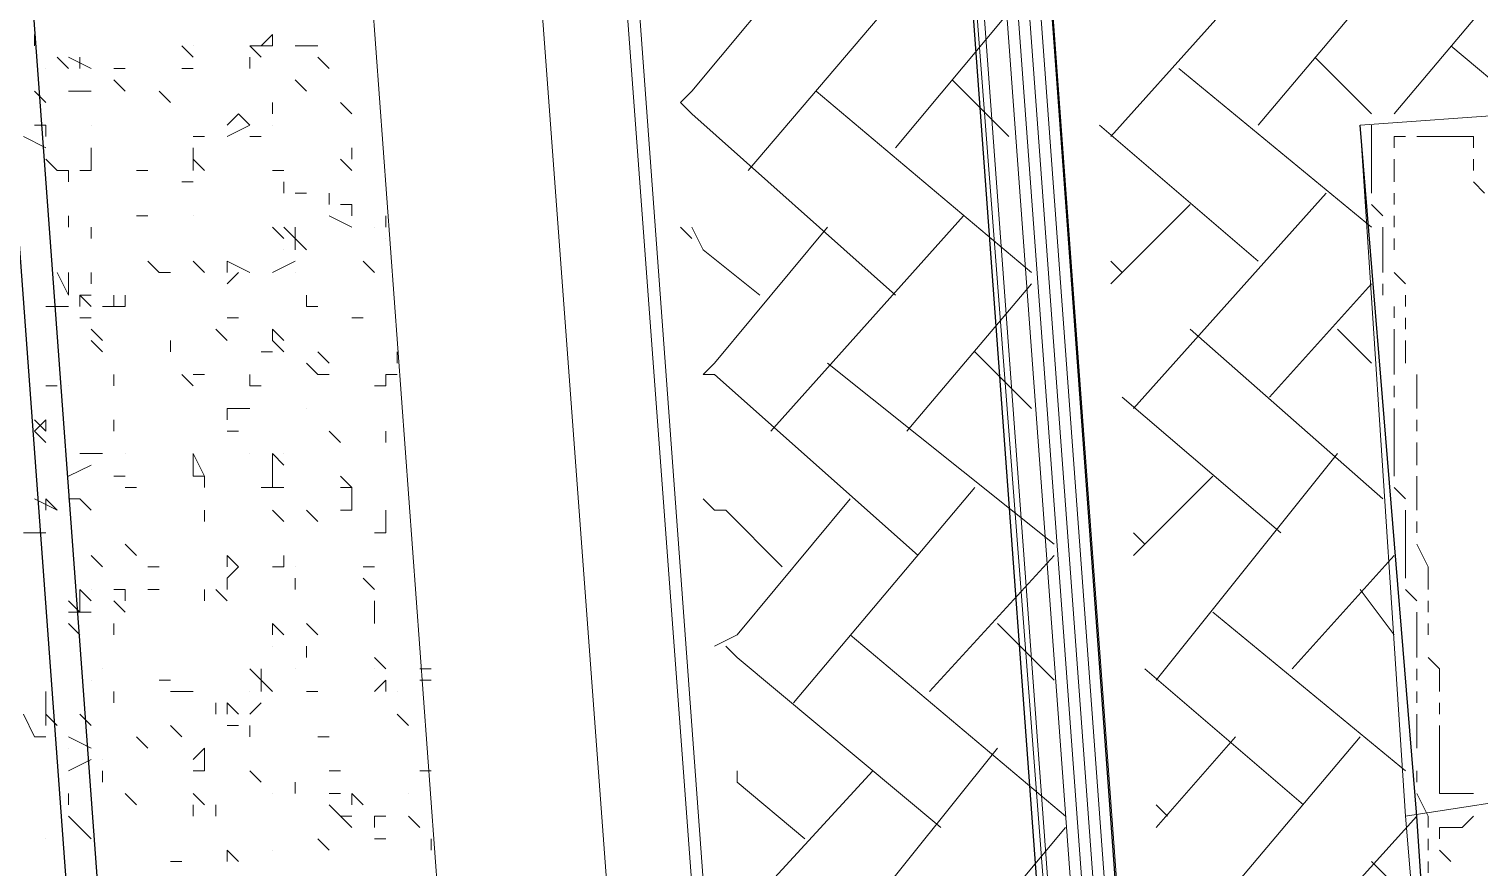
# Model space of a CAD drawing. Header units: millimetres. Extents: x 2928 to 3112, y 1220 to 1280.
# Drawn here: x 3001.7405 to 3002.1672, y 1262.8389 to 1263.0856 of the extents above; entities that cross this region are included whole.
import ezdxf

# ---------------------------------------------------------------- set-up
doc = ezdxf.new("R2010")
doc.units = ezdxf.units.MM

msp = doc.modelspace()

# ---------------------------------------------------------------- linework, layer by layer
at = {"color": 252, "linetype": 'Continuous', "lineweight": 5, "true_color": 0x989898}
msp.add_lwpolyline([(2999.44215, 1266.50398), (2999.75215, 1262.30392), (3000.85883, 1262.38726), (3001.96552, 1262.47059), (3001.65885, 1266.66398), (3000.54883, 1266.58398)], close=True, dxfattribs=at)
at = {"color": 7, "linetype": 'Continuous', "lineweight": 9, "true_color": 0x000007}
for points in [[(3000.54883, 1266.58065), (2999.44881, 1266.50065), (2999.75549, 1262.31059), (3000.85883, 1262.39392), (3001.96218, 1262.47392), (3001.65218, 1266.66065)], [(3000.55216, 1266.55398), (2999.47548, 1266.47398), (2999.77882, 1262.33726), (3000.8555, 1262.41726), (3001.93552, 1262.49726), (3001.62885, 1266.63398)], [(3000.5555, 1266.50732), (2999.52548, 1266.43065), (2999.82549, 1262.38726), (3000.85217, 1262.46392), (3001.88218, 1262.54059), (3001.58551, 1266.58065)], [(3002.18885, 1262.8606), (3002.17885, 1263.0606), (3002.13219, 1263.05727), (3002.14552, 1262.85393)], [(3002.20552, 1262.66059), (3002.18885, 1262.8606), (3002.14552, 1262.85393), (3002.16219, 1262.65393)]]:
    msp.add_lwpolyline(points, close=True, dxfattribs=at)
at = {"color": 253, "linetype": 'Continuous', "lineweight": -2, "true_color": 0x9a9a9a}
msp.add_lwpolyline([(3000.56216, 1266.40731), (2999.63548, 1266.34065), (2999.91549, 1262.49726), (3000.8455, 1262.56393), (3001.77551, 1262.63393), (3001.49218, 1266.47398)], close=True, dxfattribs=at)
for points in [[(3000.68883, 1264.47729), (2999.78549, 1264.41395), (2999.92549, 1262.50726), (3000.28216, 1262.53393), (3000.23883, 1263.14727), (3000.79883, 1263.18727), (3001.36218, 1263.2306), (3001.40884, 1262.61726), (3001.76551, 1262.64393), (3001.62551, 1264.55062), (3000.72217, 1264.48395)], [(3002.14885, 1262.85393), (3002.13219, 1263.05727), (3002.13219, 1263.05727)], [(3002.16219, 1262.65393), (3002.14885, 1262.85393), (3002.14885, 1262.85393)]]:
    msp.add_lwpolyline(points, dxfattribs=at)
at = {"color": 7, "linetype": 'Continuous', "lineweight": -2, "true_color": 0x000007}
for points in [[(2999.53548, 1263.60727), (2999.64215, 1262.17059), (3000.86883, 1262.26059), (3002.09552, 1262.35059), (3001.99218, 1263.76728)], [(3002.06885, 1262.40059), (3001.96885, 1263.76728), (3001.96885, 1263.76728)]]:
    msp.add_lwpolyline(points, dxfattribs=at)
at = {"color": 9, "linetype": 'Continuous', "lineweight": 5, "true_color": 0xbababa}
for points in [[(3002.07219, 1262.40059), (3001.99218, 1263.49061), (3001.97218, 1263.76728)], [(3002.07219, 1262.40059), (3001.98885, 1263.49061), (3001.97218, 1263.76728)], [(3002.07885, 1262.40059), (3001.99885, 1263.49061), (3001.97552, 1263.76728)], [(3002.08219, 1262.40059), (3002.00218, 1263.49061), (3001.97885, 1263.76728)], [(3002.08552, 1262.40059), (3002.00552, 1263.49061), (3001.98552, 1263.76728)], [(3002.08885, 1262.40059), (3002.00885, 1263.49061), (3001.98885, 1263.76728)], [(3002.09219, 1262.40392), (3002.01218, 1263.49394), (3001.99218, 1263.76728)], [(3002.14219, 1263.0606), (3002.19552, 1263.12393), (3002.19552, 1263.12393)], [(3002.10219, 1263.05727), (3002.15552, 1263.1206), (3002.15552, 1263.1206)], [(3002.05885, 1263.05393), (3002.11552, 1263.11727), (3002.11552, 1263.11727)], [(3001.95218, 1263.04393), (3002.00885, 1263.1106), (3002.00885, 1263.1106)], [(3001.93552, 1263.06727), (3001.96885, 1263.10727), (3001.96885, 1263.10727)], [(3001.99552, 1263.0506), (3002.02885, 1263.0906), (3002.02885, 1263.0906)], [(3002.15885, 1263.0806), (3002.17885, 1263.06393), (3002.17885, 1263.06393)], [(3002.11885, 1263.07727), (3002.13552, 1263.0606), (3002.13552, 1263.0606)], [(3002.07885, 1263.07393), (3002.13552, 1263.02727), (3002.13552, 1263.02727)], [(3001.93218, 1263.06393), (3001.93552, 1263.06727), (3001.93552, 1263.06727)], [(3001.97218, 1263.06727), (3002.03552, 1263.01393), (3002.03552, 1263.01393)], [(3002.01218, 1263.0706), (3002.02885, 1263.05393), (3002.02885, 1263.05393)], [(3001.93218, 1263.06393), (3001.93552, 1263.0606), (3001.99552, 1263.00727)], [(3002.05552, 1263.05727), (3002.10219, 1263.01727), (3002.10219, 1263.01727)], [(3002.06552, 1262.97393), (3002.12219, 1263.03727), (3002.12219, 1263.03727)], [(3002.05885, 1263.0106), (3002.08219, 1263.03393), (3002.08219, 1263.03393)], [(3001.95885, 1262.96726), (3002.01552, 1263.0306), (3002.01552, 1263.0306)], [(3001.93552, 1263.02393), (3001.93218, 1263.02727), (3001.93218, 1263.02727)], [(3001.93552, 1263.02727), (3001.93885, 1263.0206), (3001.95552, 1263.00727)], [(3001.94218, 1262.98726), (3001.97552, 1263.02727), (3001.97552, 1263.02727)], [(3002.05885, 1263.01727), (3002.06219, 1263.01393), (3002.06219, 1263.01393)], [(3001.99885, 1262.96726), (3002.03552, 1263.0106), (3002.03552, 1263.0106)], [(3002.10552, 1262.97726), (3002.13552, 1263.0106), (3002.13552, 1263.0106)], [(3002.08219, 1262.99727), (3002.13885, 1262.94726), (3002.13885, 1262.94726)], [(3002.12552, 1262.99727), (3002.13552, 1262.98726), (3002.13552, 1262.98726)], [(3002.01885, 1262.9906), (3002.03552, 1262.97393), (3002.03552, 1262.97393)], [(3001.93885, 1262.98393), (3001.94218, 1262.98726), (3001.94218, 1262.98726)], [(3001.97552, 1262.98726), (3002.04218, 1262.93393), (3002.04218, 1262.93393)], [(3001.93885, 1262.98393), (3001.94218, 1262.98393), (3002.00218, 1262.9306)], [(3002.06219, 1262.97726), (3002.10885, 1262.93726), (3002.10885, 1262.93726)], [(3002.07219, 1262.89393), (3002.12552, 1262.9606), (3002.12552, 1262.9606)], [(3002.06552, 1262.9306), (3002.08885, 1262.95393), (3002.08885, 1262.95393)], [(3001.94218, 1262.94393), (3001.93885, 1262.94726), (3001.93885, 1262.94726)], [(3001.94885, 1262.90726), (3001.98218, 1262.94726), (3001.98218, 1262.94726)], [(3001.96552, 1262.88726), (3002.01885, 1262.9506), (3002.01885, 1262.9506)], [(3001.94218, 1262.94393), (3001.94552, 1262.94393), (3001.96218, 1262.92726)], [(3002.06552, 1262.93726), (3002.06885, 1262.93393), (3002.06885, 1262.93393)], [(3002.00552, 1262.8906), (3002.04218, 1262.9306), (3002.04218, 1262.9306)], [(3002.11219, 1262.89726), (3002.14219, 1262.9306), (3002.14219, 1262.9306)], [(3002.13219, 1262.9206), (3002.14219, 1262.90726), (3002.14219, 1262.90726)], [(3002.08885, 1262.91393), (3002.14552, 1262.86726), (3002.14552, 1262.86726)], [(3002.02552, 1262.9106), (3002.04218, 1262.89393), (3002.04218, 1262.89393)], [(3001.94218, 1262.90393), (3001.94885, 1262.90726), (3001.94885, 1262.90726)], [(3001.98218, 1262.90726), (3002.04552, 1262.85393), (3002.04552, 1262.85393)], [(3001.94552, 1262.90393), (3001.94885, 1262.9006), (3002.00885, 1262.8506)], [(3002.06885, 1262.89726), (3002.11552, 1262.85726), (3002.11552, 1262.85726)], [(3002.07219, 1262.8506), (3002.09552, 1262.87726), (3002.09552, 1262.87726)], [(3002.07885, 1262.81393), (3002.13219, 1262.87726), (3002.13219, 1262.87726)], [(3001.97218, 1262.80726), (3002.02552, 1262.87393), (3002.02552, 1262.87393)], [(3001.94885, 1262.86726), (3001.94885, 1262.86393), (3001.96885, 1262.84726)], [(3001.95218, 1262.82726), (3001.98885, 1262.86726), (3001.98885, 1262.86726)], [(3002.07219, 1262.85726), (3002.07552, 1262.85393), (3002.07552, 1262.85393)], [(3002.11885, 1262.8206), (3002.14885, 1262.85393), (3002.14885, 1262.85393)], [(3002.01218, 1262.8106), (3002.04552, 1262.8506), (3002.04552, 1262.8506)], [(3002.13552, 1262.8406), (3002.14885, 1262.82726), (3002.14885, 1262.82726)]]:
    msp.add_lwpolyline(points, dxfattribs=at)
at = {"color": 92, "linetype": 'Continuous', "lineweight": 5, "true_color": 0x00b800}
for points in [[(3001.74218, 1263.0806), (3001.74218, 1263.08393), (3001.74218, 1263.08393)], [(3001.81218, 1263.08393), (3001.80885, 1263.0806), (3001.80885, 1263.0806)], [(3001.81218, 1263.08393), (3001.81218, 1263.0806), (3001.81218, 1263.0806)], [(3001.78885, 1263.07727), (3001.78551, 1263.0806), (3001.78551, 1263.0806)], [(3001.80551, 1263.0806), (3001.81218, 1263.0806), (3001.81218, 1263.0806)], [(3001.80885, 1263.07727), (3001.80551, 1263.0806), (3001.80551, 1263.0806)], [(3001.81885, 1263.0806), (3001.82551, 1263.0806), (3001.82551, 1263.0806)], [(3001.75218, 1263.07393), (3001.74885, 1263.07727), (3001.74885, 1263.07727)], [(3001.75218, 1263.07727), (3001.75885, 1263.07393), (3001.75885, 1263.07393)], [(3001.75551, 1263.07727), (3001.75551, 1263.07393), (3001.75551, 1263.07393)], [(3001.80551, 1263.07393), (3001.80551, 1263.07727), (3001.80551, 1263.07727)], [(3001.82885, 1263.07393), (3001.82551, 1263.07727), (3001.82551, 1263.07727)], [(3001.76885, 1263.07393), (3001.76551, 1263.07393), (3001.76551, 1263.07393)], [(3001.78885, 1263.07393), (3001.78551, 1263.07393), (3001.78551, 1263.07393)], [(3001.74551, 1263.06393), (3001.74218, 1263.06727), (3001.74218, 1263.06727)], [(3001.75218, 1263.06727), (3001.75885, 1263.06727), (3001.75885, 1263.06727)], [(3001.76885, 1263.06727), (3001.76551, 1263.0706), (3001.76551, 1263.0706)], [(3001.78218, 1263.06393), (3001.77885, 1263.06727), (3001.77885, 1263.06727)], [(3001.82218, 1263.06727), (3001.81885, 1263.0706), (3001.81885, 1263.0706)], [(3001.82218, 1263.06727), (3001.81885, 1263.0706), (3001.81885, 1263.0706)], [(3001.81218, 1263.0606), (3001.81218, 1263.06393), (3001.81218, 1263.06393)], [(3001.83552, 1263.0606), (3001.83218, 1263.06393), (3001.83218, 1263.06393)], [(3001.80218, 1263.0606), (3001.79885, 1263.05727), (3001.79885, 1263.05727)], [(3001.80218, 1263.0606), (3001.80551, 1263.05727), (3001.80551, 1263.05727)], [(3001.73885, 1263.05393), (3001.74551, 1263.0506), (3001.74551, 1263.0506)], [(3001.74551, 1263.05727), (3001.74218, 1263.05727), (3001.74218, 1263.05727)], [(3001.74551, 1263.05727), (3001.74551, 1263.05393), (3001.74551, 1263.05393)], [(3001.79218, 1263.05393), (3001.78885, 1263.05393), (3001.78885, 1263.05393)], [(3001.79885, 1263.05393), (3001.80551, 1263.05727), (3001.80551, 1263.05727)], [(3001.80885, 1263.05393), (3001.80551, 1263.05393), (3001.80551, 1263.05393)], [(3001.75885, 1263.0506), (3001.75885, 1263.04727), (3001.75885, 1263.04727)], [(3001.75885, 1263.0506), (3001.75885, 1263.04393), (3001.75885, 1263.04393)], [(3001.78885, 1263.04727), (3001.78885, 1263.0506), (3001.78885, 1263.0506)], [(3001.83552, 1263.04727), (3001.83552, 1263.0506), (3001.83552, 1263.0506)], [(3001.74885, 1263.04393), (3001.74551, 1263.04727), (3001.74551, 1263.04727)], [(3001.78885, 1263.04727), (3001.79218, 1263.04393), (3001.79218, 1263.04393)], [(3001.78885, 1263.04727), (3001.78885, 1263.04393), (3001.78885, 1263.04393)], [(3001.83552, 1263.04393), (3001.83218, 1263.04727), (3001.83218, 1263.04727)], [(3001.75218, 1263.04393), (3001.74885, 1263.04393), (3001.74885, 1263.04393)], [(3001.75218, 1263.0406), (3001.75218, 1263.04393), (3001.75218, 1263.04393)], [(3001.75551, 1263.04393), (3001.75885, 1263.04393), (3001.75885, 1263.04393)], [(3001.77551, 1263.04393), (3001.77218, 1263.04393), (3001.77218, 1263.04393)], [(3001.81551, 1263.04393), (3001.81218, 1263.04393), (3001.81218, 1263.04393)], [(3001.78551, 1263.0406), (3001.78885, 1263.0406), (3001.78885, 1263.0406)], [(3001.81551, 1263.03727), (3001.81551, 1263.0406), (3001.81551, 1263.0406)], [(3001.82218, 1263.03727), (3001.81885, 1263.03727), (3001.81885, 1263.03727)], [(3001.82885, 1263.03393), (3001.82885, 1263.03727), (3001.82885, 1263.03727)], [(3001.83552, 1263.03393), (3001.83218, 1263.03393), (3001.83218, 1263.03393)], [(3001.83552, 1263.03393), (3001.83552, 1263.0306), (3001.83552, 1263.0306)], [(3001.75218, 1263.02727), (3001.75218, 1263.0306), (3001.75218, 1263.0306)], [(3001.77551, 1263.0306), (3001.77218, 1263.0306), (3001.77218, 1263.0306)], [(3001.82885, 1263.0306), (3001.83552, 1263.02727), (3001.83552, 1263.02727)], [(3001.84552, 1263.0306), (3001.84552, 1263.02727), (3001.84552, 1263.02727)], [(3001.84552, 1263.0306), (3001.84552, 1263.02727), (3001.84552, 1263.02727)], [(3001.75885, 1263.02393), (3001.75885, 1263.02727), (3001.75885, 1263.02727)], [(3001.81551, 1263.02393), (3001.81218, 1263.02727), (3001.81218, 1263.02727)], [(3001.81551, 1263.02727), (3001.82218, 1263.0206), (3001.82218, 1263.0206)], [(3001.81885, 1263.02727), (3001.81885, 1263.0206), (3001.81885, 1263.0206)], [(3001.77885, 1263.01393), (3001.77551, 1263.01727), (3001.77551, 1263.01727)], [(3001.79218, 1263.01393), (3001.78885, 1263.01727), (3001.78885, 1263.01727)], [(3001.79885, 1263.01727), (3001.80551, 1263.01393), (3001.80551, 1263.01393)], [(3001.79885, 1263.01727), (3001.79885, 1263.01393), (3001.79885, 1263.01393)], [(3001.79885, 1263.01393), (3001.79885, 1263.01727), (3001.79885, 1263.01727)], [(3001.81218, 1263.01393), (3001.81885, 1263.01727), (3001.81885, 1263.01727)], [(3001.84218, 1263.01393), (3001.83885, 1263.01727), (3001.83885, 1263.01727)], [(3001.74885, 1263.01393), (3001.75218, 1263.00727), (3001.75218, 1263.00727)], [(3001.75218, 1263.01393), (3001.75218, 1263.00727), (3001.75218, 1263.00727)], [(3001.75218, 1263.0106), (3001.75218, 1263.01393), (3001.75218, 1263.01393)], [(3001.75885, 1263.0106), (3001.75885, 1263.01393), (3001.75885, 1263.01393)], [(3001.78218, 1263.01393), (3001.77885, 1263.01393), (3001.77885, 1263.01393)], [(3001.79885, 1263.0106), (3001.80218, 1263.01393), (3001.80218, 1263.01393)], [(3001.75551, 1263.00727), (3001.75885, 1263.00393), (3001.75885, 1263.00393)], [(3001.75551, 1263.00727), (3001.75551, 1263.00393), (3001.75551, 1263.00393)], [(3001.75885, 1263.00727), (3001.75551, 1263.00727), (3001.75551, 1263.00727)], [(3001.76551, 1263.00727), (3001.76551, 1263.00393), (3001.76551, 1263.00393)], [(3001.76885, 1263.00727), (3001.76885, 1263.00393), (3001.76885, 1263.00393)], [(3001.82218, 1263.00393), (3001.82218, 1263.00727), (3001.82218, 1263.00727)], [(3001.74551, 1263.00393), (3001.75218, 1263.00393), (3001.75218, 1263.00393)], [(3001.76218, 1263.00393), (3001.76885, 1263.00393), (3001.76885, 1263.00393)], [(3001.82551, 1263.00393), (3001.82218, 1263.00393), (3001.82218, 1263.00393)], [(3001.75551, 1263.0006), (3001.75885, 1263.0006), (3001.75885, 1263.0006)], [(3001.80218, 1263.0006), (3001.79885, 1263.0006), (3001.79885, 1263.0006)], [(3001.83885, 1263.0006), (3001.83552, 1263.0006), (3001.83552, 1263.0006)], [(3001.76218, 1262.99393), (3001.75885, 1262.99727), (3001.75885, 1262.99727)], [(3001.79885, 1262.99393), (3001.79551, 1262.99727), (3001.79551, 1262.99727)], [(3001.81218, 1262.99727), (3001.81551, 1262.99393), (3001.81551, 1262.99393)], [(3001.81218, 1262.99727), (3001.81218, 1262.99393), (3001.81218, 1262.99393)], [(3001.76218, 1262.9906), (3001.75885, 1262.99393), (3001.75885, 1262.99393)], [(3001.78218, 1262.9906), (3001.78218, 1262.99393), (3001.78218, 1262.99393)], [(3001.80885, 1262.9906), (3001.81218, 1262.9906), (3001.81218, 1262.9906)], [(3001.81551, 1262.9906), (3001.81218, 1262.99393), (3001.81218, 1262.99393)], [(3001.82885, 1262.98726), (3001.82551, 1262.9906), (3001.82551, 1262.9906)], [(3001.84885, 1262.98726), (3001.84885, 1262.9906), (3001.84885, 1262.9906)], [(3001.82551, 1262.98393), (3001.82218, 1262.98726), (3001.82218, 1262.98726)], [(3001.76551, 1262.9806), (3001.76551, 1262.98393), (3001.76551, 1262.98393)], [(3001.78885, 1262.9806), (3001.78551, 1262.98393), (3001.78551, 1262.98393)], [(3001.79218, 1262.98393), (3001.78885, 1262.98393), (3001.78885, 1262.98393)], [(3001.80551, 1262.9806), (3001.80551, 1262.98393), (3001.80551, 1262.98393)], [(3001.82885, 1262.98393), (3001.82551, 1262.98393), (3001.82551, 1262.98393)], [(3001.84552, 1262.98393), (3001.84885, 1262.98393), (3001.84885, 1262.98393)], [(3001.84552, 1262.98393), (3001.84552, 1262.9806), (3001.84552, 1262.9806)], [(3001.74885, 1262.9806), (3001.74551, 1262.9806), (3001.74551, 1262.9806)], [(3001.80885, 1262.9806), (3001.80551, 1262.9806), (3001.80551, 1262.9806)], [(3001.84218, 1262.9806), (3001.84552, 1262.9806), (3001.84552, 1262.9806)], [(3001.79885, 1262.97393), (3001.80551, 1262.97393), (3001.80551, 1262.97393)], [(3001.79885, 1262.97393), (3001.79885, 1262.9706), (3001.79885, 1262.9706)], [(3001.74551, 1262.9706), (3001.74218, 1262.96726), (3001.74218, 1262.96726)], [(3001.74551, 1262.96726), (3001.74218, 1262.9706), (3001.74218, 1262.9706)], [(3001.74551, 1262.9706), (3001.74551, 1262.96726), (3001.74551, 1262.96726)], [(3001.76551, 1262.96726), (3001.76551, 1262.9706), (3001.76551, 1262.9706)], [(3001.74218, 1262.96726), (3001.74551, 1262.96393), (3001.74551, 1262.96393)], [(3001.79885, 1262.96726), (3001.80218, 1262.96726), (3001.80218, 1262.96726)], [(3001.83218, 1262.96393), (3001.82885, 1262.96726), (3001.82885, 1262.96726)], [(3001.84552, 1262.96393), (3001.84552, 1262.96726), (3001.84552, 1262.96726)], [(3001.75551, 1262.9606), (3001.75885, 1262.9606), (3001.75885, 1262.9606)], [(3001.76218, 1262.9606), (3001.75885, 1262.9606), (3001.75885, 1262.9606)], [(3001.78885, 1262.9606), (3001.79218, 1262.95393), (3001.79218, 1262.95393)], [(3001.78885, 1262.9606), (3001.78885, 1262.95393), (3001.78885, 1262.95393)], [(3001.81218, 1262.9606), (3001.81551, 1262.95726), (3001.81551, 1262.95726)], [(3001.81218, 1262.9606), (3001.81218, 1262.95393), (3001.81218, 1262.95393)], [(3001.75218, 1262.95393), (3001.75885, 1262.95726), (3001.75885, 1262.95726)], [(3001.78885, 1262.95393), (3001.78885, 1262.95726), (3001.78885, 1262.95726)], [(3001.76885, 1262.95393), (3001.76551, 1262.95393), (3001.76551, 1262.95393)], [(3001.78885, 1262.95393), (3001.79218, 1262.95393), (3001.79218, 1262.95393)], [(3001.79218, 1262.9506), (3001.79218, 1262.95393), (3001.79218, 1262.95393)], [(3001.79218, 1262.9506), (3001.79218, 1262.95393), (3001.79218, 1262.95393)], [(3001.81218, 1262.9506), (3001.81218, 1262.95393), (3001.81218, 1262.95393)], [(3001.83552, 1262.9506), (3001.83218, 1262.95393), (3001.83218, 1262.95393)], [(3001.74218, 1262.94726), (3001.74885, 1262.94393), (3001.74885, 1262.94393)], [(3001.74551, 1262.94726), (3001.74551, 1262.94393), (3001.74551, 1262.94393)], [(3001.74885, 1262.94393), (3001.74551, 1262.94726), (3001.74551, 1262.94726)], [(3001.75551, 1262.94726), (3001.75218, 1262.94726), (3001.75218, 1262.94726)], [(3001.75885, 1262.94393), (3001.75551, 1262.94726), (3001.75551, 1262.94726)], [(3001.77218, 1262.9506), (3001.76885, 1262.9506), (3001.76885, 1262.9506)], [(3001.80885, 1262.9506), (3001.81551, 1262.9506), (3001.81551, 1262.9506)], [(3001.83552, 1262.9506), (3001.83218, 1262.9506), (3001.83218, 1262.9506)], [(3001.83552, 1262.9506), (3001.83552, 1262.94393), (3001.83552, 1262.94393)], [(3001.83552, 1262.94726), (3001.83552, 1262.94393), (3001.83552, 1262.94393)], [(3001.79218, 1262.9406), (3001.79218, 1262.94393), (3001.79218, 1262.94393)], [(3001.81551, 1262.9406), (3001.81218, 1262.94393), (3001.81218, 1262.94393)], [(3001.82551, 1262.9406), (3001.82218, 1262.94393), (3001.82218, 1262.94393)], [(3001.83218, 1262.94393), (3001.83552, 1262.94393), (3001.83552, 1262.94393)], [(3001.84552, 1262.94393), (3001.84552, 1262.9406), (3001.84552, 1262.9406)], [(3001.84552, 1262.94393), (3001.84552, 1262.93726), (3001.84552, 1262.93726)], [(3001.73885, 1262.93726), (3001.74551, 1262.93726), (3001.74551, 1262.93726)], [(3001.84218, 1262.93726), (3001.84552, 1262.93726), (3001.84552, 1262.93726)], [(3001.76218, 1262.92726), (3001.75885, 1262.9306), (3001.75885, 1262.9306)], [(3001.77218, 1262.9306), (3001.76885, 1262.93393), (3001.76885, 1262.93393)], [(3001.79885, 1262.9306), (3001.80218, 1262.92726), (3001.80218, 1262.92726)], [(3001.79885, 1262.9306), (3001.79885, 1262.92726), (3001.79885, 1262.92726)], [(3001.81551, 1262.92726), (3001.81551, 1262.9306), (3001.81551, 1262.9306)], [(3001.77885, 1262.92726), (3001.77551, 1262.92726), (3001.77551, 1262.92726)], [(3001.79885, 1262.92393), (3001.80218, 1262.92726), (3001.80218, 1262.92726)], [(3001.81551, 1262.92726), (3001.81218, 1262.92726), (3001.81218, 1262.92726)], [(3001.84218, 1262.92726), (3001.83885, 1262.92726), (3001.83885, 1262.92726)], [(3001.79885, 1262.9206), (3001.79885, 1262.92393), (3001.79885, 1262.92393)], [(3001.81885, 1262.9206), (3001.81885, 1262.92393), (3001.81885, 1262.92393)], [(3001.84218, 1262.9206), (3001.83885, 1262.92393), (3001.83885, 1262.92393)], [(3001.75551, 1262.91393), (3001.75218, 1262.91726), (3001.75218, 1262.91726)], [(3001.75551, 1262.9206), (3001.75885, 1262.91726), (3001.75885, 1262.91726)], [(3001.75551, 1262.9206), (3001.75551, 1262.91393), (3001.75551, 1262.91393)], [(3001.76885, 1262.9206), (3001.76551, 1262.9206), (3001.76551, 1262.9206)], [(3001.76551, 1262.91726), (3001.76885, 1262.91393), (3001.76885, 1262.91393)], [(3001.76885, 1262.9206), (3001.76885, 1262.91726), (3001.76885, 1262.91726)], [(3001.77885, 1262.9206), (3001.77551, 1262.9206), (3001.77551, 1262.9206)], [(3001.79218, 1262.91726), (3001.79218, 1262.9206), (3001.79218, 1262.9206)], [(3001.79885, 1262.91726), (3001.79551, 1262.9206), (3001.79551, 1262.9206)], [(3001.84218, 1262.91393), (3001.84218, 1262.91726), (3001.84218, 1262.91726)], [(3001.75218, 1262.91393), (3001.75885, 1262.91393), (3001.75885, 1262.91393)], [(3001.84218, 1262.9106), (3001.84218, 1262.91393), (3001.84218, 1262.91393)], [(3001.75551, 1262.90726), (3001.75218, 1262.9106), (3001.75218, 1262.9106)], [(3001.76551, 1262.90726), (3001.76551, 1262.9106), (3001.76551, 1262.9106)], [(3001.81218, 1262.9106), (3001.81551, 1262.90726), (3001.81551, 1262.90726)], [(3001.81218, 1262.9106), (3001.81218, 1262.90726), (3001.81218, 1262.90726)], [(3001.82551, 1262.90726), (3001.82218, 1262.9106), (3001.82218, 1262.9106)], [(3001.82218, 1262.9006), (3001.82218, 1262.90393), (3001.82218, 1262.90393)], [(3001.84218, 1262.9006), (3001.84552, 1262.89726), (3001.84552, 1262.89726)], [(3001.80551, 1262.89726), (3001.81218, 1262.8906), (3001.81218, 1262.8906)], [(3001.80885, 1262.89726), (3001.80885, 1262.8906), (3001.80885, 1262.8906)], [(3001.85885, 1262.89726), (3001.85552, 1262.89726), (3001.85552, 1262.89726)], [(3001.78218, 1262.89393), (3001.77885, 1262.89393), (3001.77885, 1262.89393)], [(3001.84218, 1262.8906), (3001.84552, 1262.89393), (3001.84552, 1262.89393)], [(3001.84552, 1262.8906), (3001.84552, 1262.89393), (3001.84552, 1262.89393)], [(3001.85552, 1262.89393), (3001.85885, 1262.89393), (3001.85885, 1262.89393)], [(3001.74551, 1262.88726), (3001.74551, 1262.8906), (3001.74551, 1262.8906)], [(3001.76551, 1262.88726), (3001.76551, 1262.8906), (3001.76551, 1262.8906)], [(3001.78551, 1262.8906), (3001.78218, 1262.8906), (3001.78218, 1262.8906)], [(3001.78885, 1262.8906), (3001.78551, 1262.8906), (3001.78551, 1262.8906)], [(3001.82551, 1262.8906), (3001.82218, 1262.8906), (3001.82218, 1262.8906)], [(3001.73885, 1262.88393), (3001.74218, 1262.87726), (3001.74218, 1262.87726)], [(3001.74551, 1262.88393), (3001.74551, 1262.88726), (3001.74551, 1262.88726)], [(3001.74551, 1262.88393), (3001.74885, 1262.8806), (3001.74885, 1262.8806)], [(3001.74551, 1262.88393), (3001.74551, 1262.8806), (3001.74551, 1262.8806)], [(3001.75885, 1262.8806), (3001.75551, 1262.88393), (3001.75551, 1262.88393)], [(3001.79551, 1262.88393), (3001.79551, 1262.88726), (3001.79551, 1262.88726)], [(3001.79885, 1262.88726), (3001.80218, 1262.88393), (3001.80218, 1262.88393)], [(3001.79885, 1262.88726), (3001.79885, 1262.88393), (3001.79885, 1262.88393)], [(3001.80551, 1262.88393), (3001.80885, 1262.88726), (3001.80885, 1262.88726)], [(3001.85218, 1262.8806), (3001.84885, 1262.88393), (3001.84885, 1262.88393)], [(3001.78551, 1262.87726), (3001.78218, 1262.8806), (3001.78218, 1262.8806)], [(3001.79885, 1262.8806), (3001.80218, 1262.8806), (3001.80218, 1262.8806)], [(3001.80551, 1262.87726), (3001.80551, 1262.8806), (3001.80551, 1262.8806)], [(3001.74218, 1262.87726), (3001.74551, 1262.87726), (3001.74551, 1262.87726)], [(3001.75218, 1262.87726), (3001.75885, 1262.87393), (3001.75885, 1262.87393)], [(3001.77551, 1262.87393), (3001.77218, 1262.87726), (3001.77218, 1262.87726)], [(3001.82885, 1262.87726), (3001.82551, 1262.87726), (3001.82551, 1262.87726)], [(3001.75218, 1262.86726), (3001.75885, 1262.8706), (3001.75885, 1262.8706)], [(3001.79218, 1262.87393), (3001.78885, 1262.8706), (3001.78885, 1262.8706)], [(3001.79218, 1262.87393), (3001.79218, 1262.86726), (3001.79218, 1262.86726)], [(3001.76218, 1262.86393), (3001.76218, 1262.86726), (3001.76218, 1262.86726)], [(3001.78885, 1262.86726), (3001.79218, 1262.86726), (3001.79218, 1262.86726)], [(3001.80885, 1262.86393), (3001.80551, 1262.86726), (3001.80551, 1262.86726)], [(3001.83218, 1262.86726), (3001.82885, 1262.86726), (3001.82885, 1262.86726)], [(3001.85885, 1262.86726), (3001.85552, 1262.86726), (3001.85552, 1262.86726)], [(3001.81885, 1262.8606), (3001.81885, 1262.86393), (3001.81885, 1262.86393)], [(3001.75218, 1262.85726), (3001.75218, 1262.8606), (3001.75218, 1262.8606)], [(3001.77218, 1262.85726), (3001.76885, 1262.8606), (3001.76885, 1262.8606)], [(3001.79218, 1262.85726), (3001.78885, 1262.8606), (3001.78885, 1262.8606)], [(3001.83218, 1262.8606), (3001.82885, 1262.8606), (3001.82885, 1262.8606)], [(3001.83552, 1262.8606), (3001.83885, 1262.85726), (3001.83885, 1262.85726)], [(3001.83552, 1262.8606), (3001.83552, 1262.85726), (3001.83552, 1262.85726)], [(3001.75551, 1262.8506), (3001.75218, 1262.85393), (3001.75218, 1262.85393)], [(3001.78885, 1262.85393), (3001.78885, 1262.85726), (3001.78885, 1262.85726)], [(3001.79551, 1262.85393), (3001.79551, 1262.85726), (3001.79551, 1262.85726)], [(3001.83218, 1262.85393), (3001.82885, 1262.85726), (3001.82885, 1262.85726)], [(3001.83218, 1262.85393), (3001.83552, 1262.85393), (3001.83552, 1262.85393)], [(3001.83552, 1262.8506), (3001.83218, 1262.85393), (3001.83218, 1262.85393)], [(3001.84218, 1262.85393), (3001.84552, 1262.85393), (3001.84552, 1262.85393)], [(3001.84218, 1262.85393), (3001.84218, 1262.8506), (3001.84218, 1262.8506)], [(3001.85552, 1262.8506), (3001.85218, 1262.85393), (3001.85218, 1262.85393)], [(3001.75885, 1262.84726), (3001.75551, 1262.8506), (3001.75551, 1262.8506)], [(3001.82885, 1262.84393), (3001.82551, 1262.84726), (3001.82551, 1262.84726)], [(3001.84218, 1262.84726), (3001.84552, 1262.84726), (3001.84552, 1262.84726)], [(3001.85885, 1262.84393), (3001.85885, 1262.84726), (3001.85885, 1262.84726)], [(3001.78551, 1262.8406), (3001.78218, 1262.8406), (3001.78218, 1262.8406)], [(3001.79885, 1262.84393), (3001.80218, 1262.8406), (3001.80218, 1262.8406)], [(3001.79885, 1262.84393), (3001.79885, 1262.8406), (3001.79885, 1262.8406)]]:
    msp.add_lwpolyline(points, dxfattribs=at)
for points in [[(3001.78885, 1263.0806), (3001.78885, 1263.0806)], [(3001.74551, 1263.07393), (3001.74551, 1263.07393)], [(3001.75885, 1263.05727), (3001.75885, 1263.05727)], [(3001.81218, 1263.05727), (3001.81218, 1263.05727)], [(3001.79218, 1263.04393), (3001.79218, 1263.04393)], [(3001.75218, 1263.0306), (3001.75218, 1263.0306)], [(3001.78885, 1263.0306), (3001.78885, 1263.0306)], [(3001.84218, 1263.02727), (3001.84218, 1263.02727)], [(3001.84552, 1263.02393), (3001.84552, 1263.02393)], [(3001.81551, 1263.0206), (3001.81551, 1263.0206)], [(3001.79885, 1263.01393), (3001.79885, 1263.01393)], [(3001.81885, 1263.01393), (3001.81885, 1263.01393)], [(3001.84552, 1262.98393), (3001.84552, 1262.98393)], [(3001.74551, 1262.9806), (3001.74551, 1262.9806)], [(3001.75218, 1262.9806), (3001.75218, 1262.9806)], [(3001.82218, 1262.97393), (3001.82218, 1262.97393)], [(3001.75551, 1262.9606), (3001.75551, 1262.9606)], [(3001.76885, 1262.9606), (3001.76885, 1262.9606)], [(3001.80551, 1262.9606), (3001.80551, 1262.9606)], [(3001.81551, 1262.9606), (3001.81551, 1262.9606)], [(3001.75218, 1262.9506), (3001.75218, 1262.9506)], [(3001.81885, 1262.92726), (3001.81885, 1262.92726)], [(3001.75885, 1262.9206), (3001.75885, 1262.9206)], [(3001.81218, 1262.90393), (3001.81218, 1262.90393)], [(3001.76218, 1262.89726), (3001.76218, 1262.89726)], [(3001.81885, 1262.89726), (3001.81885, 1262.89726)], [(3001.84218, 1262.89726), (3001.84218, 1262.89726)], [(3001.75885, 1262.89393), (3001.75885, 1262.89393)], [(3001.80551, 1262.8906), (3001.80551, 1262.8906)], [(3001.82218, 1262.8906), (3001.82218, 1262.8906)], [(3001.84885, 1262.8906), (3001.84885, 1262.8906)], [(3001.75218, 1262.87393), (3001.75218, 1262.87393)], [(3001.76218, 1262.8706), (3001.76218, 1262.8706)], [(3001.81218, 1262.8606), (3001.81218, 1262.8606)], [(3001.85218, 1262.8606), (3001.85218, 1262.8606)], [(3001.79551, 1262.85393), (3001.79551, 1262.85393)], [(3001.74551, 1262.84726), (3001.74551, 1262.84726)], [(3001.81218, 1262.84393), (3001.81218, 1262.84393)]]:
    msp.add_lwpolyline(points, close=True, dxfattribs=at)
at = {"color": 252, "linetype": 'Continuous', "lineweight": 5, "true_color": 0x989898}
for points in [[(3002.13552, 1263.05727), (3002.13552, 1263.0506), (3002.13552, 1263.0506)], [(3002.14552, 1263.05393), (3002.14219, 1263.05393), (3002.14219, 1263.0506)], [(3002.15552, 1263.05393), (3002.14885, 1263.05393), (3002.14885, 1263.05393)], [(3002.16219, 1263.05393), (3002.15552, 1263.05393), (3002.15552, 1263.05393)], [(3002.16552, 1263.05393), (3002.16219, 1263.05393), (3002.16219, 1263.05393)], [(3002.16552, 1263.0506), (3002.16552, 1263.05393), (3002.16552, 1263.05393)], [(3002.13552, 1263.0506), (3002.13552, 1263.04393), (3002.13552, 1263.04393)], [(3002.14219, 1263.04727), (3002.14219, 1263.0406), (3002.14219, 1263.0406)], [(3002.16552, 1263.04393), (3002.16552, 1263.04727), (3002.16552, 1263.04727)], [(3002.13552, 1263.04393), (3002.13552, 1263.03727), (3002.13552, 1263.03727)], [(3002.14219, 1263.03727), (3002.14219, 1263.03393), (3002.14219, 1263.03393)], [(3002.16885, 1263.03727), (3002.16552, 1263.0406), (3002.16552, 1263.0406)], [(3002.13552, 1263.03393), (3002.13885, 1263.0306), (3002.13885, 1263.0306)], [(3002.14219, 1263.0306), (3002.14219, 1263.02727), (3002.14219, 1263.02727)], [(3002.13885, 1263.02727), (3002.13885, 1263.0206), (3002.13885, 1263.0206)], [(3002.14219, 1263.02393), (3002.14219, 1263.0206), (3002.14219, 1263.0206)], [(3002.13885, 1263.0206), (3002.13885, 1263.01393), (3002.13885, 1263.01393)], [(3002.14219, 1263.01393), (3002.14552, 1263.0106), (3002.14552, 1263.0106)], [(3002.13885, 1263.0106), (3002.13885, 1263.00727), (3002.13885, 1263.00727)], [(3002.14552, 1263.00727), (3002.14552, 1263.00393), (3002.14552, 1263.00393)], [(3002.14219, 1263.00393), (3002.14219, 1263.0006), (3002.14219, 1263.0006)], [(3002.14552, 1263.0006), (3002.14552, 1262.99727), (3002.14552, 1262.99727)], [(3002.14219, 1262.99727), (3002.14219, 1262.9906), (3002.14219, 1262.9906)], [(3002.14219, 1262.9906), (3002.14219, 1262.98393), (3002.14219, 1262.98393)], [(3002.14552, 1262.99393), (3002.14552, 1262.98726), (3002.14552, 1262.98726)], [(3002.14885, 1262.98393), (3002.14885, 1262.9806), (3002.14885, 1262.9806)], [(3002.14219, 1262.9806), (3002.14219, 1262.97726), (3002.14219, 1262.97726)], [(3002.14885, 1262.9806), (3002.14885, 1262.97393), (3002.14885, 1262.97393)], [(3002.14219, 1262.97393), (3002.14219, 1262.96726), (3002.14219, 1262.96726)], [(3002.14885, 1262.9706), (3002.14885, 1262.96726), (3002.14885, 1262.96726)], [(3002.14219, 1262.96726), (3002.14219, 1262.9606), (3002.14219, 1262.9606)], [(3002.14219, 1262.9606), (3002.14219, 1262.95393), (3002.14219, 1262.95393)], [(3002.14885, 1262.96393), (3002.14885, 1262.95726), (3002.14885, 1262.95726)], [(3002.14885, 1262.95393), (3002.14885, 1262.9506), (3002.14885, 1262.9506)], [(3002.14219, 1262.9506), (3002.14552, 1262.94726), (3002.14552, 1262.94726)], [(3002.14885, 1262.9506), (3002.14885, 1262.94393), (3002.14885, 1262.94393)], [(3002.14552, 1262.94393), (3002.14552, 1262.93726), (3002.14552, 1262.93726)], [(3002.14885, 1262.9406), (3002.14885, 1262.93726), (3002.14885, 1262.93726)], [(3002.14552, 1262.93726), (3002.14552, 1262.9306), (3002.14552, 1262.9306)], [(3002.14552, 1262.9306), (3002.14552, 1262.92393), (3002.14552, 1262.92393)], [(3002.14885, 1262.93393), (3002.15219, 1262.92726), (3002.15219, 1262.92726)], [(3002.15219, 1262.92726), (3002.15219, 1262.9206), (3002.15219, 1262.9206)], [(3002.14552, 1262.9206), (3002.14885, 1262.91726), (3002.14885, 1262.91726)], [(3002.15219, 1262.91726), (3002.15219, 1262.91393), (3002.15219, 1262.91393)], [(3002.14885, 1262.91393), (3002.14885, 1262.90726), (3002.14885, 1262.90726)], [(3002.15219, 1262.9106), (3002.15219, 1262.90726), (3002.15219, 1262.90726)], [(3002.14885, 1262.90726), (3002.14885, 1262.9006), (3002.14885, 1262.9006)], [(3002.15219, 1262.9006), (3002.15552, 1262.89726), (3002.15552, 1262.89726)], [(3002.14885, 1262.89726), (3002.14885, 1262.89393), (3002.14885, 1262.89393)], [(3002.15552, 1262.89726), (3002.15552, 1262.8906), (3002.15552, 1262.8906)], [(3002.14885, 1262.8906), (3002.14885, 1262.88726), (3002.14885, 1262.88726)], [(3002.14885, 1262.88393), (3002.14885, 1262.87726), (3002.14885, 1262.87726)], [(3002.15552, 1262.88726), (3002.15552, 1262.88393), (3002.15552, 1262.88393)], [(3002.15552, 1262.8806), (3002.15552, 1262.87393), (3002.15552, 1262.87393)], [(3002.14885, 1262.87726), (3002.14885, 1262.87393), (3002.14885, 1262.87393)], [(3002.15552, 1262.87393), (3002.15552, 1262.86726), (3002.15552, 1262.86726)], [(3002.14885, 1262.86726), (3002.14885, 1262.86393), (3002.14885, 1262.86393)], [(3002.15552, 1262.86726), (3002.15552, 1262.8606), (3002.16219, 1262.8606)], [(3002.14885, 1262.8606), (3002.15219, 1262.85393), (3002.15219, 1262.85393)], [(3002.16219, 1262.8606), (3002.16552, 1262.8606), (3002.16552, 1262.8606)], [(3002.15219, 1262.85393), (3002.15219, 1262.8506), (3002.15219, 1262.8506)], [(3002.16552, 1262.85393), (3002.16219, 1262.8506), (3002.16219, 1262.8506)], [(3002.16219, 1262.8506), (3002.15552, 1262.8506), (3002.15552, 1262.84726)], [(3002.15219, 1262.84726), (3002.15219, 1262.84393), (3002.15219, 1262.84393)], [(3002.15219, 1262.8406), (3002.15219, 1262.83726), (3002.15219, 1262.83726)], [(3002.15552, 1262.84393), (3002.15885, 1262.8406), (3002.15885, 1262.8406)]]:
    msp.add_lwpolyline(points, dxfattribs=at)

doc.saveas('drawing.dxf')
